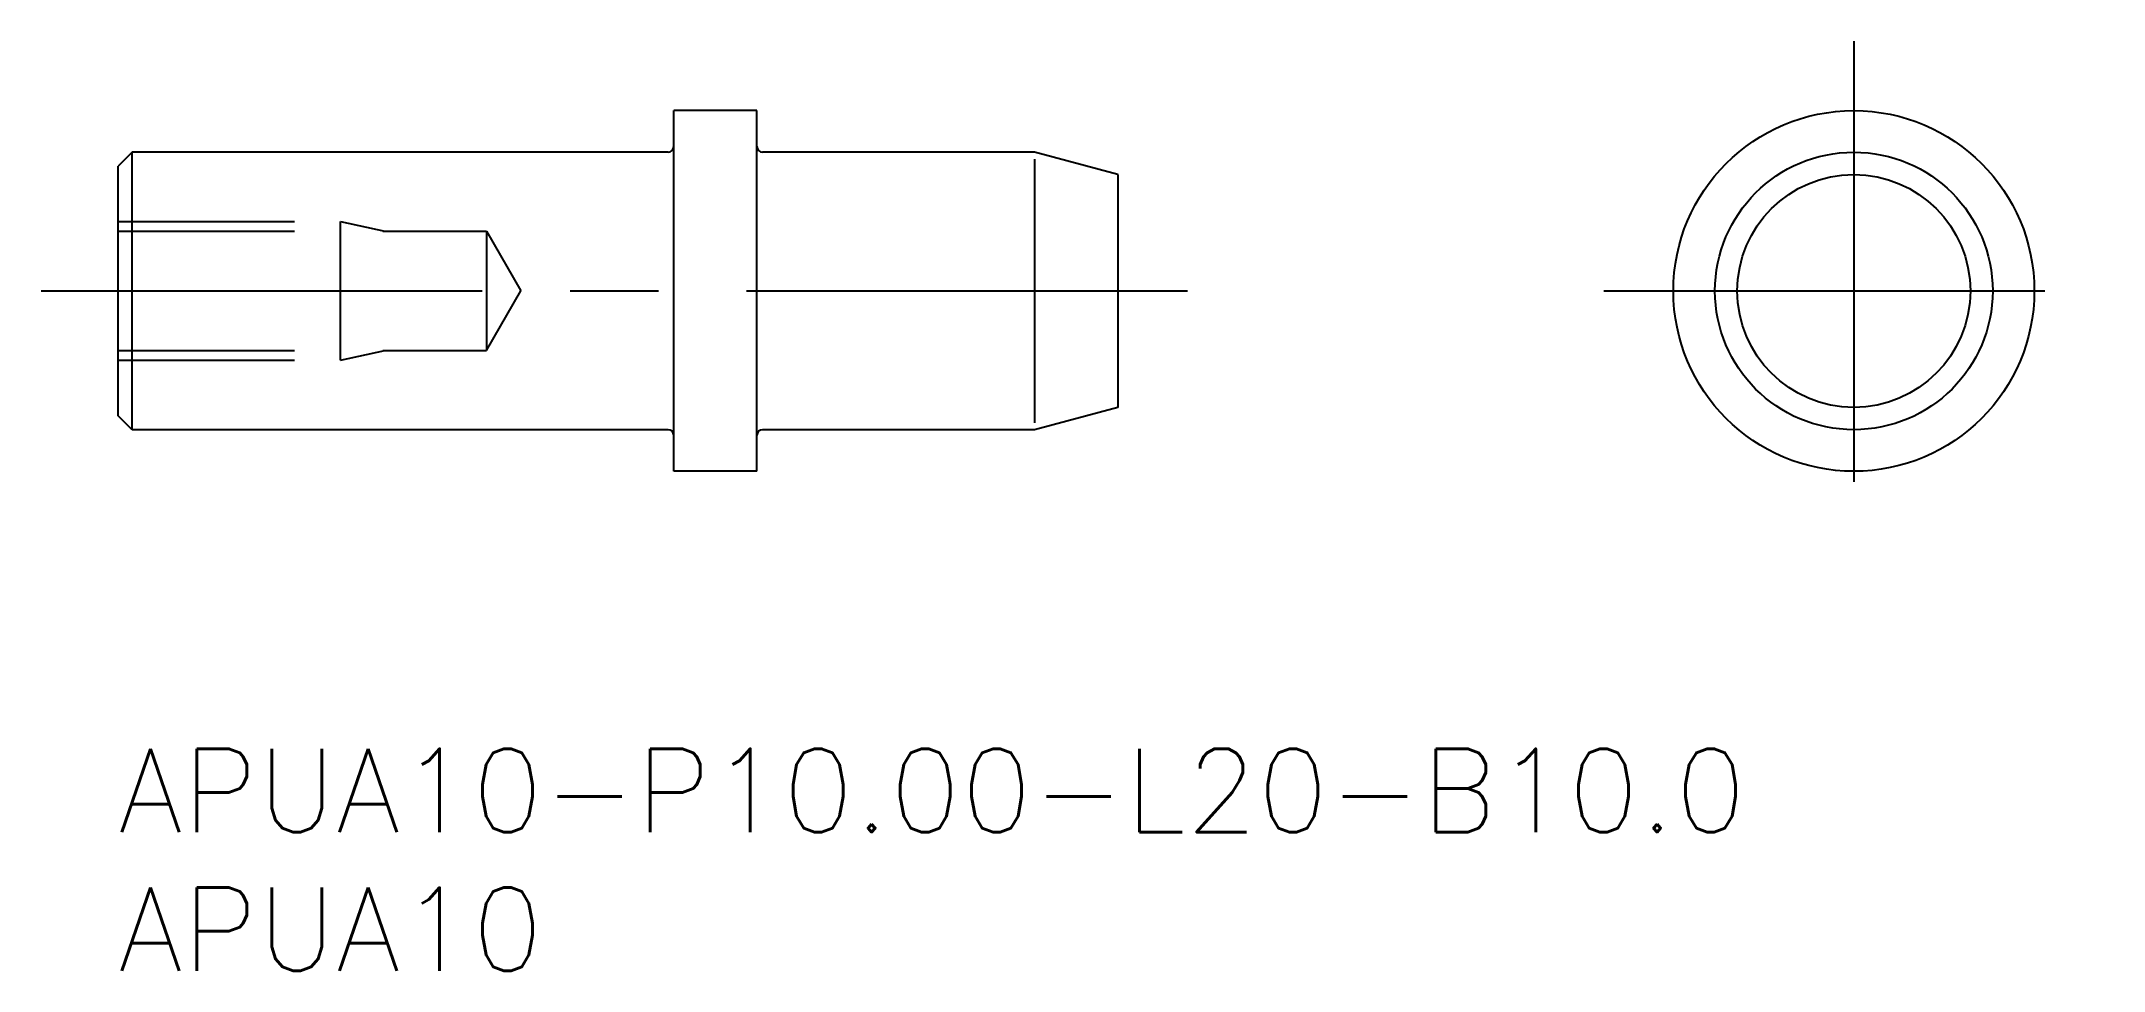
# Model space of a CAD drawing. Extents: x -2.8 to 71.5, y -8 to 25.5.
import ezdxf

# ---------------------------------------------------------------- set-up
doc = ezdxf.new("R2010")
doc.units = 0
doc.header["$LTSCALE"] = 0.5
doc.linetypes.add('CENTER', pattern=[50.8, 31.75, -6.35, 6.35, -6.35])
doc.linetypes.add('DASHED', pattern=[19.05, 12.7, -6.35])
for name, color, linetype in [('MSM_CENTER', 1, 'CENTER'), ('MSM_CONTINUOUS', 7, 'CONTINUOUS'), ('MSM_DASHED', 4, 'DASHED'), ('MSM_NARROW', 5, 'CONTINUOUS'), ('MSM_PART_NUMBER', 7, 'CONTINUOUS')]:
    doc.layers.add(name, color=color, linetype=linetype)
doc.styles.get("Standard").update_dxf_attribs({"font": 'txt.shx', "height": 2, "bigfont": 'bigfont.shx'})

# ---------------------------------------------------------------- blocks, each defined once
blk = doc.blocks.new('*U3')
at = {"layer": 'MSM_PART_NUMBER'}
blk.add_text('APUA10-P10.00-L20-B10.0', height=3, dxfattribs=at).set_placement((0, -3))
blk = doc.blocks.new('*U4')
at = {"layer": 'MSM_PART_NUMBER'}
blk.add_text('APUA10', height=3, dxfattribs=at).set_placement((0, -8))

msp = doc.modelspace()

# ---------------------------------------------------------------- linework, layer by layer
at = {"layer": 'MSM_CENTER'}
for p, q in [((62.5, 25.5), (62.5, 7.5)), ((-2.775, 16.5), (39.775, 16.5)), ((53.5, 16.5), (71.5, 16.5))]:
    msp.add_line(p, q, dxfattribs=at)
at = {"layer": 'MSM_CONTINUOUS'}
for p, q in [((20, 10), (20, 23)), ((23, 23), (20, 23)), ((23, 10), (23, 23)), ((0.5, 21.5), (0, 21)), ((0, 12), (0, 21)), ((19.8, 21.5), (0.5, 21.5)), ((0.5, 11.5), (0.5, 21.5)), ((33, 21.5), (23.2, 21.5)), ((36, 20.696), (33, 21.5)), ((36, 20.696), (36, 12.304)), ((0.5, 11.5), (0, 12)), ((36, 12.304), (33, 11.5)), ((19.8, 11.5), (0.5, 11.5)), ((33, 11.5), (23.2, 11.5)), ((23, 10), (20, 10))]:
    msp.add_line(p, q, dxfattribs=at)
for radius in [6.5, 5, 4.196]:
    msp.add_circle((62.5, 16.5), radius, dxfattribs=at)
for centre, start, end in [((19.8, 21.7), 270, 0), ((23.2, 21.7), 180, 270), ((19.8, 11.3), 0, 90), ((23.2, 11.3), 90, 180)]:
    msp.add_arc(centre, 0.2, start, end, dxfattribs=at)
at = {"layer": 'MSM_DASHED'}
for p, q in [((0, 19), (8, 19)), ((0, 18.65), (13.259, 18.65)), ((8, 14), (8, 19)), ((8, 19), (9.6, 18.65)), ((13.259, 18.65), (14.5, 16.5)), ((13.259, 18.65), (13.259, 14.35)), ((13.259, 14.35), (14.5, 16.5)), ((0, 14.35), (13.259, 14.35)), ((8, 14), (9.6, 14.35)), ((0, 14), (8, 14))]:
    msp.add_line(p, q, dxfattribs=at)
at = {"layer": 'MSM_NARROW'}
msp.add_line((33, 21.25), (33, 11.75), dxfattribs=at)

# ---------------------------------------------------------------- block references
at = {"layer": 'MSM_CONTINUOUS'}
for name in ['*U3', '*U4']:
    msp.add_blockref(name, (0, 0), dxfattribs=at)

doc.saveas('drawing.dxf')
